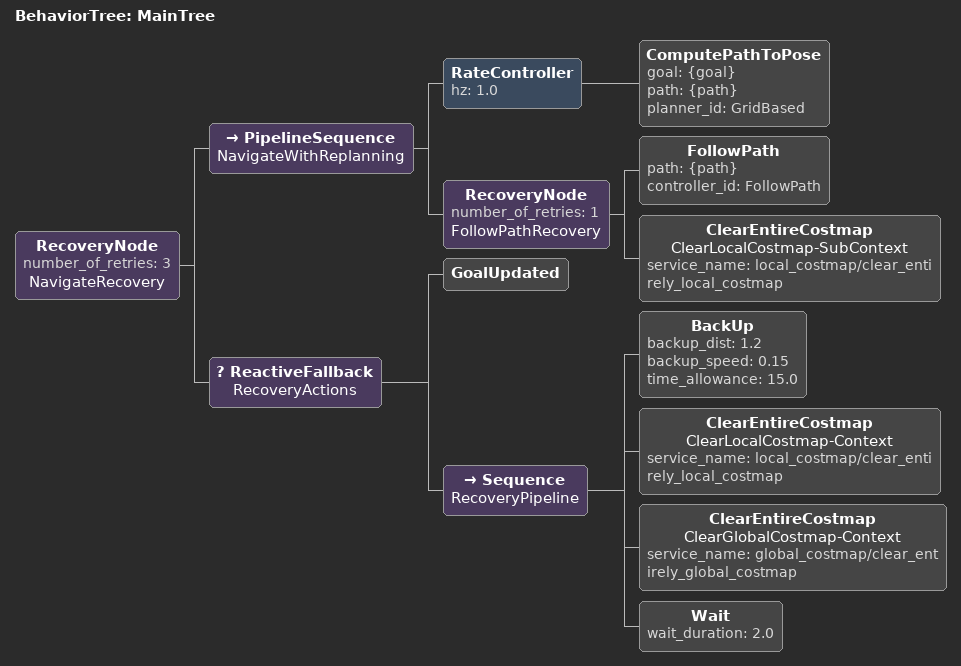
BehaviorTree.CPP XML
<root main_tree_to_execute="MainTree">
  <BehaviorTree ID="MainTree">
    <RecoveryNode number_of_retries="3" name="NavigateRecovery">
      <PipelineSequence name="NavigateWithReplanning">
        <RateController hz="1.0">
          <ComputePathToPose goal="{goal}" path="{path}" planner_id="GridBased"/>
        </RateController>

        <RecoveryNode number_of_retries="1" name="FollowPathRecovery">
          <FollowPath path="{path}" controller_id="FollowPath"/>
          <ClearEntireCostmap name="ClearLocalCostmap-SubContext" service_name="local_costmap/clear_entirely_local_costmap"/>
        </RecoveryNode>
      </PipelineSequence>

      <ReactiveFallback name="RecoveryActions">
        <GoalUpdated/>

        <!-- Keep recovery actions in one sequence to avoid wait/backup互相抢占 -->
        <Sequence name="RecoveryPipeline">
          <BackUp backup_dist="1.2" backup_speed="0.15" time_allowance="15.0"/>
          <ClearEntireCostmap name="ClearLocalCostmap-Context" service_name="local_costmap/clear_entirely_local_costmap"/>
          <ClearEntireCostmap name="ClearGlobalCostmap-Context" service_name="global_costmap/clear_entirely_global_costmap"/>
          <Wait wait_duration="2.0"/>
        </Sequence>
      </ReactiveFallback>
    </RecoveryNode>
  </BehaviorTree>
</root>
